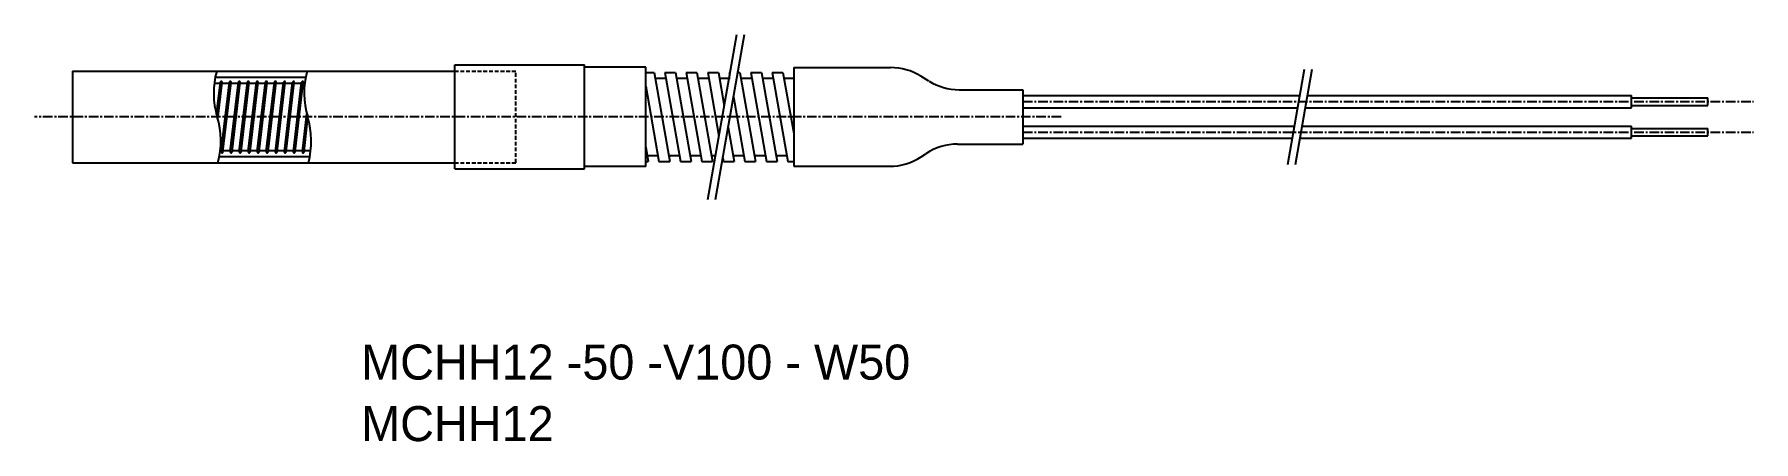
# Model space of a CAD drawing. Extents: x 59 to 284, y 148 to 201.
import ezdxf

# ---------------------------------------------------------------- set-up
doc = ezdxf.new("R2010")
doc.units = 0
doc.linetypes.add('CENTER', pattern=[2, 1.25, -0.25, 0.25, -0.25])
doc.linetypes.add('DASHED', pattern=[0.75, 0.5, -0.25])
doc.layers.get('0').update_dxf_attribs({"linetype": 'CONTINUOUS'})
doc.layers.add('CENTER', color=1, linetype='CENTER')

msp = doc.modelspace()

# ---------------------------------------------------------------- linework, layer by layer
at = {"color": 3, "linetype": 'CONTINUOUS'}
for p, q in [((147.08, 179.38), (150.89, 201.01)), ((148.08, 179.38), (151.89, 201.01)), ((222.97, 183.95), (225.17, 196.45)), ((223.97, 183.95), (226.17, 196.45)), ((82.49, 194.61), (83.27, 194.61)), ((82.61, 195.4), (94.44, 195.4)), ((82.79, 190.5), (83.29, 194.73)), ((82.96, 189.94), (83.52, 194.69)), ((83.4, 185.66), (84.47, 194.73)), ((83.51, 194.61), (84.45, 194.61)), ((83.63, 185.62), (84.7, 194.69)), ((84.58, 185.66), (85.65, 194.73)), ((84.69, 194.61), (85.63, 194.61)), ((84.81, 185.62), (85.88, 194.69)), ((85.76, 185.66), (86.83, 194.73)), ((85.87, 194.61), (86.81, 194.61)), ((85.99, 185.62), (87.06, 194.69)), ((86.94, 185.66), (88.01, 194.73)), ((87.05, 194.61), (87.99, 194.61)), ((87.17, 185.62), (88.24, 194.69)), ((88.12, 185.66), (89.19, 194.73)), ((88.23, 194.61), (89.17, 194.61)), ((88.35, 185.62), (89.42, 194.69)), ((89.3, 185.66), (90.37, 194.73)), ((89.41, 194.61), (90.35, 194.61)), ((89.53, 185.62), (90.6, 194.69)), ((90.48, 185.66), (91.55, 194.73)), ((90.59, 194.61), (91.53, 194.61)), ((90.71, 185.62), (91.78, 194.69)), ((91.66, 185.66), (92.73, 194.73)), ((91.77, 194.61), (92.71, 194.61)), ((91.89, 185.62), (92.96, 194.69)), ((92.84, 185.66), (93.91, 194.73)), ((92.95, 194.61), (93.89, 194.61)), ((93.07, 185.62), (94.14, 194.69)), ((94.13, 194.61), (94.31, 194.61)), ((94.02, 185.66), (94.59, 190.61)), ((94.25, 185.62), (94.73, 190.12)), ((83.16, 185), (94.98, 185)), ((83.41, 185.74), (83.28, 185.74)), ((84.59, 185.74), (83.65, 185.74)), ((85.77, 185.74), (84.83, 185.74)), ((86.95, 185.74), (86.01, 185.74)), ((88.13, 185.74), (87.19, 185.74)), ((89.31, 185.74), (88.37, 185.74)), ((90.49, 185.74), (89.55, 185.74)), ((91.67, 185.74), (90.73, 185.74)), ((92.85, 185.74), (91.91, 185.74)), ((94.03, 185.74), (93.09, 185.74)), ((95.1, 185.74), (94.27, 185.74))]:
    msp.add_line(p, q, dxfattribs=at)
at = {"color": 7, "linetype": 'CONTINUOUS'}
for p, q in [((63.95, 196.2), (113.95, 196.2)), ((63.95, 196.2), (63.95, 184.2)), ((113.95, 183.4), (113.95, 197)), ((113.95, 197), (130.95, 197)), ((130.95, 183.4), (130.95, 197)), ((138.95, 196.7), (130.95, 196.7)), ((138.95, 183.7), (138.95, 196.7)), ((138.95, 196.01), (140.04, 196.01)), ((140.04, 196.01), (142.09, 184.38)), ((141.44, 196.01), (143.49, 184.38)), ((141.44, 196.01), (142.85, 196.01)), ((142.85, 196.01), (144.9, 184.38)), ((144.26, 196.01), (146.31, 184.38)), ((144.26, 196.01), (145.66, 196.01)), ((145.66, 196.01), (147.71, 184.38)), ((147.07, 196.01), (148.54, 187.68)), ((147.07, 196.01), (148.48, 196.01)), ((148.48, 196.01), (149.24, 191.66)), ((149.88, 196.01), (150.01, 196.01)), ((149.88, 196.01), (149.94, 195.65)), ((151.01, 196.01), (151.29, 196.01)), ((151.29, 196.01), (153.34, 184.38)), ((152.69, 196.01), (154.74, 184.38)), ((152.69, 196.01), (154.1, 196.01)), ((154.1, 196.01), (156.15, 184.38)), ((155.51, 196.01), (157.56, 184.38)), ((155.51, 196.01), (156.91, 196.01)), ((156.91, 196.01), (158.32, 188.02)), ((158.32, 196.66), (158.32, 183.73)), ((158.32, 196.66), (171, 196.66)), ((138.95, 194.23), (140.68, 184.38)), ((140.17, 195.26), (141.58, 195.26)), ((142.98, 195.26), (144.39, 195.26)), ((145.8, 195.26), (147.2, 195.26)), ((148.61, 195.26), (150.01, 195.26)), ((151.42, 195.26), (152.83, 195.26)), ((154.23, 195.26), (155.64, 195.26)), ((157.05, 195.26), (158.32, 195.26)), ((176.02, 194.88), (174.94, 195.55)), ((179.97, 193.76), (188.32, 193.76)), ((188.32, 193.76), (188.32, 186.63)), ((150.44, 192.82), (151.93, 184.38)), ((188.32, 193), (224.56, 193)), ((188.32, 191.4), (224.28, 191.4)), ((225.28, 191.4), (267.95, 191.4)), ((225.56, 193), (267.95, 193)), ((267.95, 191.4), (267.95, 193)), ((267.95, 192.7), (277.95, 192.7)), ((267.95, 191.7), (277.95, 191.7)), ((277.95, 191.7), (277.95, 192.7)), ((149.74, 188.83), (150.53, 184.38)), ((188.32, 189), (223.86, 189)), ((188.32, 187.4), (223.58, 187.4)), ((224.58, 187.4), (267.95, 187.4)), ((224.86, 189), (267.95, 189)), ((267.95, 187.4), (267.95, 189)), ((267.95, 188.7), (277.95, 188.7)), ((267.95, 187.7), (277.95, 187.7)), ((277.95, 187.7), (277.95, 188.7)), ((138.95, 186.25), (139.28, 184.38)), ((139.14, 185.13), (140.55, 185.13)), ((141.96, 185.13), (143.36, 185.13)), ((144.77, 185.13), (146.17, 185.13)), ((147.58, 185.13), (148.09, 185.13)), ((149.04, 184.84), (149.12, 184.38)), ((150.39, 185.13), (151.8, 185.13)), ((153.21, 185.13), (154.61, 185.13)), ((156.02, 185.13), (157.42, 185.13)), ((175.02, 184.98), (175.62, 185.38)), ((179.77, 186.63), (188.32, 186.63)), ((63.95, 184.2), (113.95, 184.2)), ((113.95, 183.4), (130.95, 183.4)), ((138.95, 183.7), (130.95, 183.7)), ((138.95, 184.38), (139.28, 184.38)), ((140.68, 184.38), (142.09, 184.38)), ((143.49, 184.38), (144.9, 184.38)), ((146.31, 184.38), (147.71, 184.38)), ((149.12, 184.38), (150.53, 184.38)), ((151.93, 184.38), (153.34, 184.38)), ((154.74, 184.38), (156.15, 184.38)), ((157.56, 184.38), (158.32, 184.38)), ((158.32, 183.73), (170.87, 183.73))]:
    msp.add_line(p, q, dxfattribs=at)
at = {"color": 3, "linetype": 'DASHED'}
for p, q in [((113.95, 196.2), (121.95, 196.2)), ((121.95, 184.2), (121.95, 196.2)), ((113.95, 184.2), (121.95, 184.2))]:
    msp.add_line(p, q, dxfattribs=at)
at = {"color": 3, "linetype": 'CONTINUOUS'}
for centre, radius, start, end in [((93.04, 193.33), 10.63, 164.3569, 197.1361), ((104.87, 193.33), 10.63, 164.3569, 197.1361), ((83.41, 194.73), 0.118, 340, 180), ((84.59, 194.73), 0.118, 340, 180), ((85.77, 194.73), 0.118, 340, 180), ((86.95, 194.73), 0.118, 340, 180), ((88.13, 194.73), 0.118, 340, 180), ((89.31, 194.73), 0.118, 340, 180), ((90.49, 194.73), 0.118, 340, 180), ((91.67, 194.73), 0.118, 340, 180), ((92.85, 194.73), 0.118, 340, 180), ((94.03, 194.73), 0.118, 340, 180), ((72.56, 187.04), 10.79, 344.7624, 17.0093), ((84.39, 187.04), 10.79, 344.7624, 17.0093), ((83.51, 185.62), 0.118, 160, 360), ((84.69, 185.62), 0.118, 160, 360), ((85.87, 185.62), 0.118, 160, 360), ((87.05, 185.62), 0.118, 160, 360), ((88.23, 185.62), 0.118, 160, 360), ((89.41, 185.62), 0.118, 160, 360), ((90.59, 185.62), 0.118, 160, 360), ((91.77, 185.62), 0.118, 160, 360), ((92.95, 185.62), 0.118, 160, 360), ((94.13, 185.62), 0.118, 160, 360)]:
    msp.add_arc(centre, radius, start, end, dxfattribs=at)
at = {"color": 7, "linetype": 'CONTINUOUS'}
for centre, start, end in [((171, 189.16), 58.3035, 90), ((179.97, 201.26), 238.3035, 270), ((170.87, 191.23), 270, 303.5816), ((179.77, 179.13), 90, 123.5816)]:
    msp.add_arc(centre, 7.5, start, end, dxfattribs=at)
at = {"layer": 'CENTER', "color": 1, "linetype": 'CENTER'}
for p, q in [((188.32, 192.2), (283.95, 192.2)), ((193.32, 190.2), (58.95, 190.2)), ((188.32, 188.2), (283.95, 188.2))]:
    msp.add_line(p, q, dxfattribs=at)

# ---------------------------------------------------------------- texts
for s, p in [('MCHH12 -50 -V100 - W50', (101.71, 155.8)), ('MCHH12', (101.71, 147.74))]:
    msp.add_text(s, height=4.583).set_placement(p)

doc.saveas('drawing.dxf')
